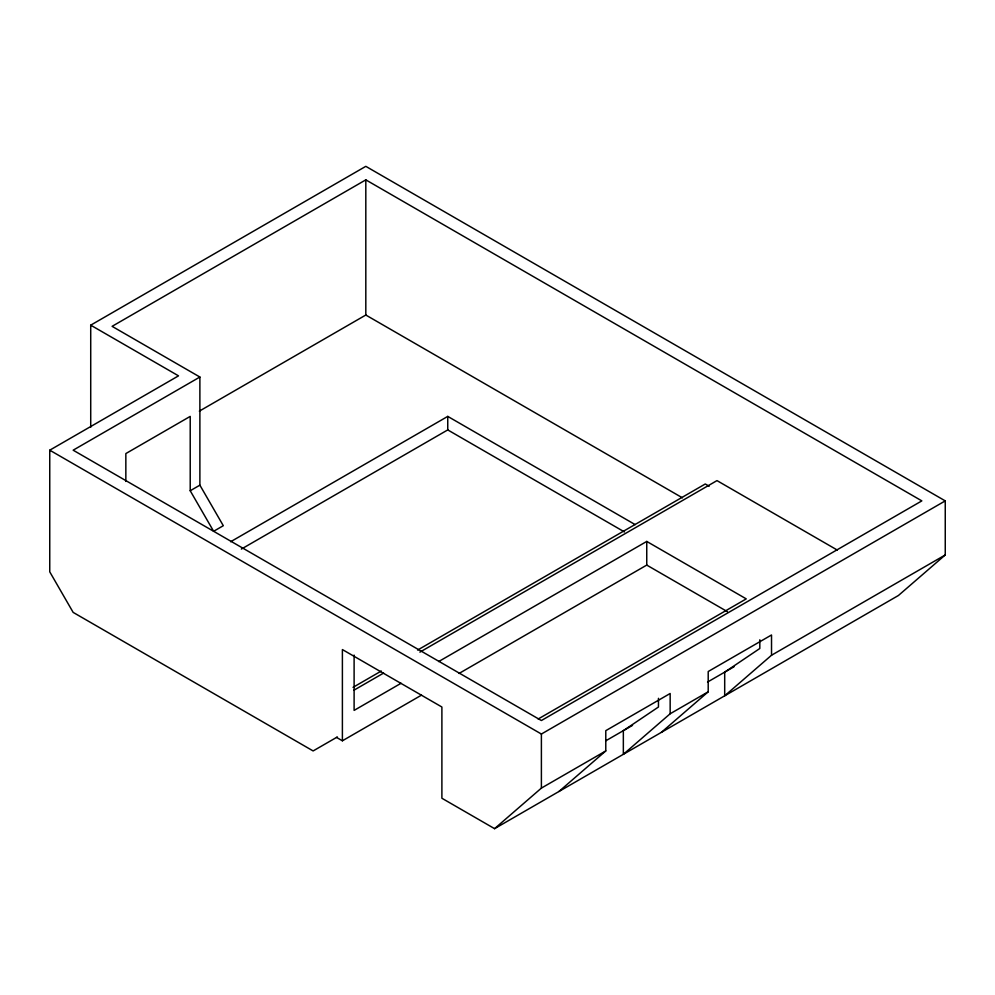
<?xml version="1.0" encoding="UTF-8"?>
<svg xmlns="http://www.w3.org/2000/svg" width="995" height="995" viewBox="0 0 995 995"><rect width="100%" height="100%" fill="white"/><g stroke="black" fill="none" stroke-linecap="round" stroke-linejoin="round"><path stroke-width="1.49" d="M336.546 737.419L342.392 740.802L342.392 649.561L441.892 707.01L441.892 798.251L494.577 828.661L541.392 788.102L605.781 750.939L605.781 730.666L670.157 693.49L670.157 713.763L623.343 754.322L623.343 730.666L658.454 707.01L658.454 698.316M558.954 791.485L605.781 750.939M661.376 732.357L708.204 691.799L708.204 671.525L771.523 634.972L771.523 655.245L724.696 695.803L724.696 672.147L759.819 648.491L759.819 639.797M90.719 427.265L90.719 325.166L365.812 166.339L945.25 500.883L945.25 554.949L898.423 595.495L494.577 828.661M199.883 377.03L73.157 450.188L541.392 720.529L921.843 500.883L365.812 179.859L112.099 326.335L199.883 377.03L199.883 485.162L223.303 525.708L213.626 531.293L190.219 490.746L190.219 416.395L125.843 453.571L125.843 481.443M337.367 736.947L313.126 750.939L73.157 612.398L49.75 571.839L49.75 450.188L178.515 375.849L90.719 325.166M199.348 411.134L365.812 315.029L682.471 497.848M190.219 490.746L199.883 485.162M230.641 541.74L447.75 416.395L635.196 524.626M241.362 549.078L447.75 429.915L624.487 531.952M353.063 687.334L381.296 671.028M417.601 650.071L705.281 483.98L709.186 486.232M354.021 690.157L383.597 673.08M419.89 652.135L716.985 480.61L837.268 550.048M401.084 683.266L354.108 710.393L354.108 655.096M438.671 661.563L646.75 541.429L746.25 598.878L538.171 719.012M342.392 740.802L421.507 695.132M459.043 673.453L646.75 565.085L727.42 611.664M49.75 450.188L541.392 734.036L945.25 500.883M605.905 740.728L632.521 725.355M707.544 682.048L734.074 666.737M670.157 713.763L708.204 691.799M771.523 655.245L945.25 554.949M646.75 541.429L646.75 565.085M541.392 734.036L541.392 788.102M447.75 416.395L447.75 429.915M365.812 179.859L365.812 315.029"/></g></svg>
